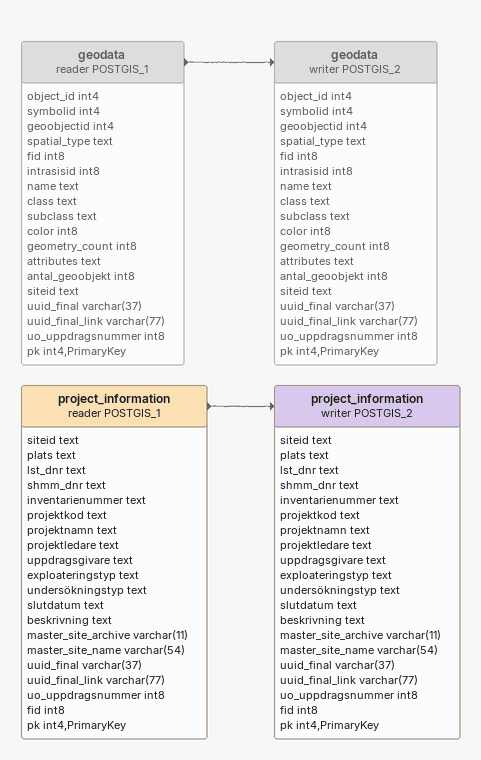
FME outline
project_information (reader POSTGIS_1)
    attributes: siteid text, plats text, lst_dnr text, shmm_dnr text, inventarienummer text, projektkod text, projektnamn text, projektledare text, uppdragsgivare text, exploateringstyp text, undersökningstyp text, slutdatum text, beskrivning text, master_site_archive varchar(11), master_site_name varchar(54), uuid_final varchar(37), uuid_final_link varchar(77), uo_uppdragsnummer int8, fid int8, pk int4,PrimaryKey
    -> project_information (writer POSTGIS_2)
project_information (writer POSTGIS_2)
    attributes: siteid text, plats text, lst_dnr text, shmm_dnr text, inventarienummer text, projektkod text, projektnamn text, projektledare text, uppdragsgivare text, exploateringstyp text, undersökningstyp text, slutdatum text, beskrivning text, master_site_archive varchar(11), master_site_name varchar(54), uuid_final varchar(37), uuid_final_link varchar(77), uo_uppdragsnummer int8, fid int8, pk int4,PrimaryKey
geodata (reader POSTGIS_1) [off]
    attributes: object_id int4, symbolid int4, geoobjectid int4, spatial_type text, fid int8, intrasisid int8, name text, class text, subclass text, color int8, geometry_count int8, attributes text, antal_geoobjekt int8, siteid text, uuid_final varchar(37), uuid_final_link varchar(77), uo_uppdragsnummer int8, pk int4,PrimaryKey
    -> geodata (writer POSTGIS_2)
geodata (writer POSTGIS_2) [off]
    attributes: object_id int4, symbolid int4, geoobjectid int4, spatial_type text, fid int8, intrasisid int8, name text, class text, subclass text, color int8, geometry_count int8, attributes text, antal_geoobjekt int8, siteid text, uuid_final varchar(37), uuid_final_link varchar(77), uo_uppdragsnummer int8, pk int4,PrimaryKey
